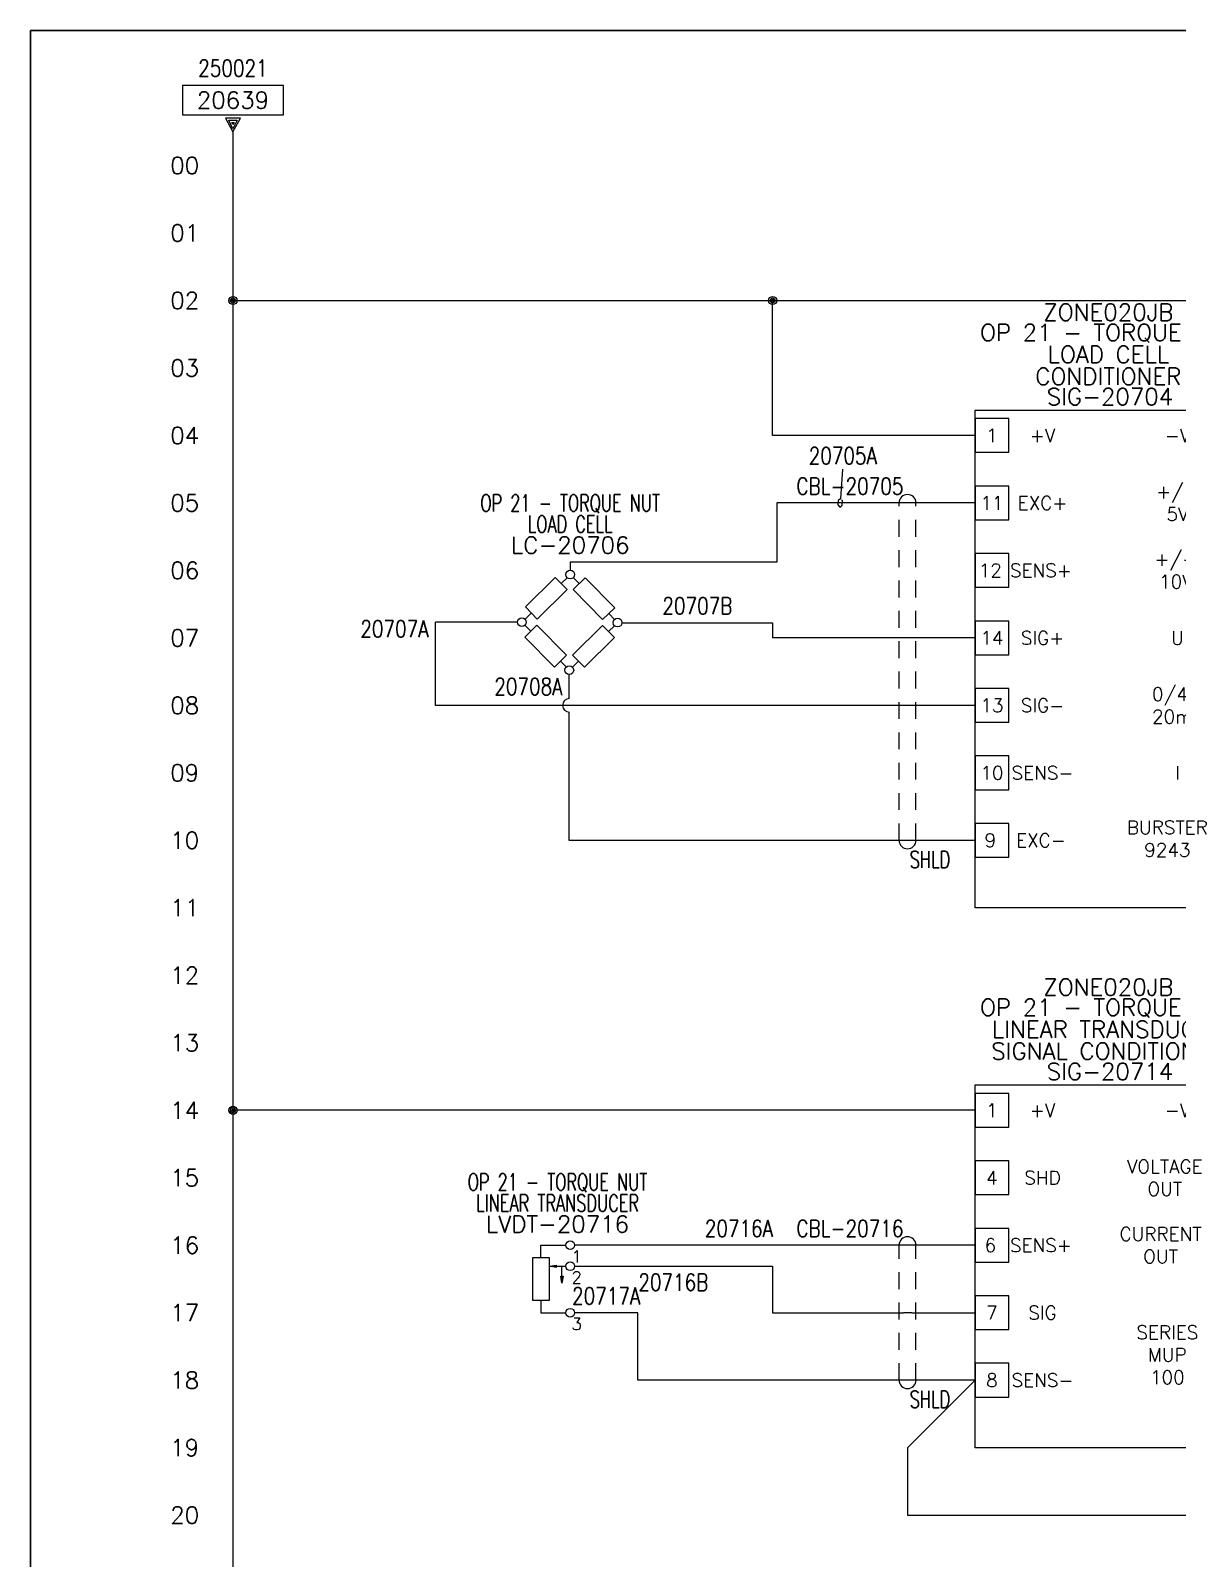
# Model space of a CAD drawing. Header units: inches. Extents: x 0 to 17, y 0 to 23.
# Drawn here: x 0 to 8.5, y 11.68 to 23 of the extents above; entities that cross this region are included whole.
import ezdxf
from ezdxf.enums import TextEntityAlignment as Align

# ---------------------------------------------------------------- set-up
doc = ezdxf.new("R2010")
doc.units = ezdxf.units.IN
doc.header["$MEASUREMENT"] = 0
doc.linetypes.add('HIDDEN2', pattern=[0.1875, 0.125, -0.0625])
for name, color, linetype, lineweight in [('DESC', 1, 'Continuous', 5), ('LINK', 9, 'HIDDEN2', 5), ('LOC', 8, 'Continuous', 5), ('MISC', 2, 'Continuous', 5), ('SYMS', 7, 'Continuous', 5), ('TAGS', 2, 'Continuous', 5), ('TERMS', 2, 'Continuous', 5), ('Title_Block_Info', 2, 'Continuous', 5), ('WIRENO', 1, 'Continuous', 5), ('WIRES', 7, 'Continuous', 5), ('XREF', 1, 'Continuous', 5)]:
    doc.layers.add(name, color=color, linetype=linetype, lineweight=lineweight)
doc.layers.add('WIRENO_DEST', color=1, linetype='Continuous')
doc.styles.get("Standard").update_dxf_attribs({"font": 'romans.shx'})
doc.styles.add('WD', font='romans.shx')
doc.dimstyles.get("Standard").update_dxf_attribs({"dimtxt": 0.18, "dimasz": 0.18, "dimexe": 0.18, "dimexo": 0.0625, "dimgap": 0.09, "dimtad": 0, "dimtih": 1, "dimtoh": 1, "dimdec": 4, "dimzin": 0, "dimdsep": 46, "dimtxsty": 'Standard', "dimcen": 0.09, "dimadec": 0, "dimazin": 0, "dimtfac": 1, "dimtdec": 4, "dimtofl": 0, "dimtmove": 0, "dimatfit": 3, "dimfxl": 0, "dimtolj": 1, "dimtzin": 0, "dimarcsym": 0})

# ---------------------------------------------------------------- blocks, each defined once
blk = doc.blocks.new('WD_MLRH')
at = {"color": 2, "style": 'WD'}
blk.add_attdef('RUNGFIRST', text='', height=0.125, dxfattribs=at).set_placement((-0.25, 0), align=Align.MIDDLE_RIGHT)
at = {"style": 'WD', "flags": 1}
for tag, p in [('RUNGHORV', (-0.25, -0.127)), ('RUNGDIST', (-0.25, -0.2)), ('RUNGCNT', (-0.25, -0.237)), ('RUNGINC', (-0.25, -0.163)), ('WIRE-START', (-0.25, -0.356)), ('WIREMODE', (-0.25, -0.281)), ('WIREFMT', (-0.25, -0.321)), ('WIRE-GSUF', (-0.25, -0.396)), ('PH3SPACE', (-0.25, -0.437))]:
    blk.add_attdef(tag, text='', height=0.025, dxfattribs=at).set_placement(p, align=Align.RIGHT)
blk = doc.blocks.new('WDDOT')
for radius in [0.03, 0.0187, 0.00929]:
    blk.add_circle((0, 0), radius)
blk = doc.blocks.new('HA2D2')
for p, q in [((0.375, 0.344), (-0.375, 0.344)), ((-0.375, 0.344), (-0.375, 0.125)), ((0.375, 0.125), (0.375, 0.344)), ((-0.375, 0.125), (0.375, 0.125)), ((0.055, 0.102), (-0.055, 0.102)), ((-0.055, 0.102), (0, 0)), ((0, 0.023), (-0.031, 0.086)), ((-0.031, 0.086), (0.031, 0.086)), ((0, 0.055), (-0.008, 0.07)), ((-0.008, 0.07), (0.008, 0.07)), ((0, 0), (0.055, 0.102)), ((0.031, 0.086), (0, 0.023)), ((0.008, 0.07), (0, 0.055))]:
    blk.add_line(p, q)
at = {"style": 'WD', "width": 0.8, "flags": 8}
for tag, p in [('DESC1', (0, 0.722)), ('WIRENO', (0, 0.534))]:
    blk.add_attdef(tag, text='', height=0.125, dxfattribs=at).set_placement(p, align=Align.TOP_CENTER)
at = {"style": 'WD'}
blk.add_attdef('XREF', text='', height=0.125, dxfattribs=at).set_placement((0, 0.172), align=Align.CENTER)
at = {"style": 'WD', "flags": 1}
for tag, p in [('X8TERM01', (0, 0)), ('SIGCODE', (0.088, 0.066))]:
    blk.add_attdef(tag, p, '', height=0.01, dxfattribs=at)
blk = doc.blocks.new('HLC1_LOAD_CELL')
for p, q in [((-0.111, -0.021), (-0.333, -0.24)), ((-0.246, -0.33), (-0.023, -0.11)), ((-0.023, -0.11), (-0.111, -0.021)), ((-0.067, -0.066), (-0.023, -0.023)), ((0.066, -0.067), (0.021, -0.022)), ((0.11, -0.023), (0.021, -0.111)), ((0.021, -0.111), (0.24, -0.333)), ((0.33, -0.246), (0.11, -0.023)), ((-0.289, -0.285), (-0.335, -0.33)), ((-0.333, -0.24), (-0.246, -0.33)), ((0.24, -0.333), (0.33, -0.246)), ((0.285, -0.289), (0.328, -0.333)), ((-0.292, -0.419), (-0.336, -0.374)), ((-0.247, -0.375), (-0.336, -0.463)), ((-0.028, -0.598), (-0.247, -0.375)), ((0.24, -0.378), (0.017, -0.597)), ((0.328, -0.467), (0.24, -0.378)), ((0.284, -0.422), (0.328, -0.379)), ((-0.336, -0.463), (-0.117, -0.685)), ((0.105, -0.686), (0.328, -0.467)), ((-0.117, -0.685), (-0.028, -0.598)), ((-0.073, -0.642), (-0.029, -0.685)), ((0.061, -0.641), (0.016, -0.686)), ((0.017, -0.597), (0.105, -0.686))]:
    blk.add_line(p, q)
for centre in [(0, 0), (-0.358, -0.352), (0.351, -0.356), (-0.007, -0.708)]:
    blk.add_circle(centre, 0.0322)
at = {"style": 'WD', "width": 0.7}
for tag, p in [('INST', (0, 0.795)), ('LOC', (0, 0.625)), ('DESC1', (0, 0.469)), ('DESC2', (0, 0.312))]:
    blk.add_attdef(tag, text='', height=0.125, dxfattribs=at).set_placement(p, align=Align.CENTER)
at = {"style": 'WD'}
blk.add_attdef('TAG1', text='', height=0.125, dxfattribs=at).set_placement((0, 0.156), align=Align.CENTER)
for tag, p, flags in [('FAMILY', (0.205, 0.184), 9), ('X2TERM02', (0, 0.032), 1), ('X4TERM03', (-0.39, -0.352), 1), ('X1TERM01', (0.383, -0.356), 1), ('X8TERM04', (-0.007, -0.741), 1)]:
    blk.add_attdef(tag, p, '', height=0.01, dxfattribs=dict(at, flags=flags))
at = {"linetype": 'Continuous', "style": 'WD', "flags": 9}
for tag, p in [('MFG', (0.228, 0.12)), ('CAT', (0.23, 0.139)), ('ASSYCODE', (0.219, 0.094))]:
    blk.add_attdef(tag, text='', height=0.01, dxfattribs=at).set_placement(p, align=Align.CENTER)
at = {"style": 'WD', "width": 0.9}
blk.add_attdef('RATING2', text='', height=0.125, dxfattribs=at).set_placement((0, -0.875), align=Align.TOP_CENTER)
blk = doc.blocks.new('HMISC_CAT1_BURSTER_9243')
at = {"linetype": 'Continuous'}
for points in [[(-1, 0.188), (1, 0.188), (1, -3.5), (-1, -3.5)], [(-1, -0.125), (-0.75, -0.125), (-0.75, 0.125), (-1, 0.125)], [(0.75, -0.125), (1, -0.125), (1, 0.125), (0.75, 0.125)], [(-1, -0.625), (-0.75, -0.625), (-0.75, -0.375), (-1, -0.375)], [(0.75, -0.625), (1, -0.625), (1, -0.375), (0.75, -0.375)], [(-1, -1.125), (-0.75, -1.125), (-0.75, -0.875), (-1, -0.875)], [(0.75, -1.125), (1, -1.125), (1, -0.875), (0.75, -0.875)], [(-1, -1.625), (-0.75, -1.625), (-0.75, -1.375), (-1, -1.375)], [(0.75, -1.625), (1, -1.625), (1, -1.375), (0.75, -1.375)], [(-1, -2.125), (-0.75, -2.125), (-0.75, -1.875), (-1, -1.875)], [(0.75, -2.125), (1, -2.125), (1, -1.875), (0.75, -1.875)], [(-1, -2.625), (-0.75, -2.625), (-0.75, -2.375), (-1, -2.375)], [(0.75, -2.625), (1, -2.625), (1, -2.375), (0.75, -2.375)], [(-1, -3.125), (-0.75, -3.125), (-0.75, -2.875), (-1, -2.875)]]:
    blk.add_lwpolyline(points, close=True, dxfattribs=at)
at = {"linetype": 'Continuous', "char_height": 0.1, "attachment_point": 5}
for s, insert, width in [('1', (-0.875, 0), 0.259), ('+V', (-0.5, 0), 0.259), ('-V', (0.5, 0), 0.259), ('2', (0.875, 0), 0.259), ('11', (-0.875, -0.5), 0.25), ('EXC+', (-0.5, -0.5), 0.25), ('+/-\\P5V', (0.5, -0.5), 0.25), ('7', (0.875, -0.5), 0.25), ('+/-\\P10V', (0.488, -1), 0.25), ('12', (-0.887, -1), 0.25), ('SENS+', (-0.512, -1), 0.25), ('6', (0.863, -1), 0.25), ('14', (-0.875, -1.5), 0.25), ('SIG+', (-0.5, -1.5), 0.25), ('U', (0.5, -1.5), 0.25), ('5', (0.875, -1.5), 0.25), ('0/4-\\P20mA', (0.5, -2), 0.259), ('13', (-0.875, -2), 0.259), ('SIG-', (-0.5, -2), 0.259), ('4', (0.875, -2), 0.259), ('10', (-0.875, -2.5), 0.25), ('SENS-', (-0.5, -2.5), 0.25), ('I', (0.5, -2.5), 0.25), ('3', (0.875, -2.5), 0.25), ('BURSTER\\P9243', (0.425, -2.988), 0.25), ('9', (-0.887, -3), 0.25), ('EXC-', (-0.512, -3), 0.25)]:
    blk.add_mtext(s, dxfattribs=dict(at, insert=insert, width=width))
at = {"style": 'WD'}
for tag, p in [('INST', (-0.012, 1.013)), ('LOC', (-0.012, 0.85)), ('DESC1', (-0.012, 0.7)), ('DESC2', (-0.012, 0.538)), ('DESC3', (-0.012, 0.375)), ('TAG1', (0, 0.225))]:
    blk.add_attdef(tag, text='', height=0.125, dxfattribs=at).set_placement(p, align=Align.CENTER)
at = {"style": 'WD', "flags": 1}
for tag, p, height in [('X4TERM01', (-1, 0), 0.005), ('X1TERM25', (1, 0), 0.005), ('X4TERM02', (-1, -0.5), 0.005), ('X1TERM26', (1, -0.5), 0.005), ('X4TERM03', (-1, -1), 0.005), ('FAMILY', (-0.075, -0.975), 0.01), ('X1TERM27', (1, -1), 0.005), ('MFG', (-0.037, -1.238), 0.01), ('ASSYCODE', (-0.3, -1.45), 0.01), ('CAT', (-0.162, -1.438), 0.01), ('X4TERM04', (-1, -1.5), 0.005), ('X1TERM28', (1, -1.5), 0.005), ('X4TERM05', (-1, -2), 0.005), ('X1TERM29', (1, -2), 0.005), ('X4TERM05', (-1, -2.5), 0.005), ('X1TERM30', (1, -2.5), 0.005), ('X4TERM06', (-1, -3), 0.005)]:
    blk.add_attdef(tag, p, '', height=height, dxfattribs=at)
blk = doc.blocks.new('HW01_1')
blk.add_line((0.031, 0), (-0.031, 0))
blk.add_arc((0, 0), 0.0625, 360, 180)
at = {"style": 'WD', "width": 0.7, "flags": 1}
for tag, p in [('INST', (0, 0.396)), ('LOC', (0, 0.227))]:
    blk.add_attdef(tag, text='', height=0.125, dxfattribs=at).set_placement(p, align=Align.CENTER)
for tag, p in [('X2TERMDESC02', (0.016, 0.109)), ('XREF', (0.078, -0.3)), ('DESC1', (0.078, -0.459)), ('DESC2', (0.078, -0.621))]:
    blk.add_attdef(tag, p, '', height=0.125, dxfattribs=at)
at = {"style": 'WD', "width": 0.8}
blk.add_attdef('TAG1', text='', height=0.125, dxfattribs=at).set_placement((-0.031, 0.062), align=Align.RIGHT)
at = {"style": 'WD', "flags": 9}
blk.add_attdef('FAMILY', text='', height=0.01, dxfattribs=at).set_placement((0.023, 0.118), align=Align.CENTER)
at = {"style": 'WD', "width": 0.8}
blk.add_attdef('RATING1', (0.094, 0.062), '', height=0.125, dxfattribs=at)
at = {"style": 'WD'}
for tag, p in [('X8LINKL', (-0.062, 0)), ('X8LINKR', (0.062, 0))]:
    blk.add_attdef(tag, p, '', height=0.01, dxfattribs=at)
at = {"style": 'WD', "flags": 1}
for tag, p in [('X4TERM01', (-0.031, 0)), ('X2TERM02', (0, 0.062)), ('X1TERM01', (0.031, 0)), ('WD_NOTJUMPERED', (0.097, 0.062))]:
    blk.add_attdef(tag, p, '', height=0.01, dxfattribs=at)
at = {"linetype": 'Continuous', "style": 'WD', "flags": 9}
blk.add_attdef('ASSYCODE', text='', height=0.01, dxfattribs=at).set_placement((0.029, 0.042), align=Align.CENTER)
at = {"style": 'WD', "width": 0.8, "flags": 1}
blk.add_attdef('MFG', text='', height=0.0938, dxfattribs=at).set_placement((-0.125, -0.031), align=Align.TOP_RIGHT)
blk.add_attdef('CAT', text='', height=0.0938, dxfattribs=at).set_placement((0.031, -0.031), align=Align.TOP_LEFT)
blk = doc.blocks.new('HW02_B')
blk.add_line((0.031, 0), (-0.031, 0))
at = {"style": 'WD', "width": 0.7, "flags": 1}
for tag, p in [('INST', (0, 0.349)), ('LOC', (0, 0.18))]:
    blk.add_attdef(tag, text='', height=0.125, dxfattribs=at).set_placement(p, align=Align.CENTER)
at = {"style": 'WD', "width": 0.8}
blk.add_attdef('TAG2', text='', height=0.125, dxfattribs=at).set_placement((-0.031, 0.031), align=Align.RIGHT)
at = {"style": 'WD'}
for tag, p in [('X2LINK', (0, 0.125)), ('X8LINK', (0, -0.125))]:
    blk.add_attdef(tag, p, '', height=0.01, dxfattribs=at)
at = {"style": 'WD', "flags": 9}
blk.add_attdef('FAMILY', text='', height=0.01, dxfattribs=at).set_placement((0.023, 0.118), align=Align.CENTER)
at = {"style": 'WD', "width": 0.8}
blk.add_attdef('RATING1', (0.094, 0.031), '', height=0.125, dxfattribs=at)
at = {"style": 'WD', "flags": 1}
for tag, p in [('X4TERM01', (-0.031, 0)), ('X1TERM01', (0.031, 0))]:
    blk.add_attdef(tag, p, '', height=0.01, dxfattribs=at)
at = {"style": 'WD', "width": 0.7, "flags": 1}
for tag, p in [('XREF', (0.109, -0.175)), ('DESC1', (0.109, -0.334)), ('DESC2', (0.109, -0.496))]:
    blk.add_attdef(tag, p, '', height=0.125, dxfattribs=at)
blk = doc.blocks.new('HW02_1')
blk.add_line((0.031, 0), (-0.031, 0))
blk.add_arc((0, 0), 0.0625, 180, 0)
at = {"style": 'WD', "width": 0.7, "flags": 1}
for tag, p in [('INST', (0, 0.349)), ('LOC', (0, 0.18))]:
    blk.add_attdef(tag, text='', height=0.125, dxfattribs=at).set_placement(p, align=Align.CENTER)
at = {"style": 'WD', "width": 0.8}
blk.add_attdef('TAG2', text='', height=0.125, dxfattribs=at).set_placement((-0.031, 0.031), align=Align.RIGHT)
at = {"style": 'WD', "flags": 9}
blk.add_attdef('FAMILY', text='', height=0.01, dxfattribs=at).set_placement((0.023, 0.118), align=Align.CENTER)
at = {"style": 'WD'}
for tag, p, width in [('RATING1', (0.094, 0.031), 0.8), ('X8TERMDESC02', (0.016, -0.204), 0.7)]:
    blk.add_attdef(tag, p, '', height=0.125, dxfattribs=dict(at, width=width))
for tag, p in [('X2LINKL', (-0.063, 0)), ('X2LINKR', (0.062, 0))]:
    blk.add_attdef(tag, p, '', height=0.01, dxfattribs=at)
at = {"style": 'WD', "flags": 1}
for tag, p in [('X4TERM01', (-0.031, 0)), ('X1TERM01', (0.031, 0)), ('X8TERM02', (0, -0.063)), ('WD_NOTJUMPERED', (0.097, -0.063))]:
    blk.add_attdef(tag, p, '', height=0.01, dxfattribs=at)
at = {"style": 'WD', "width": 0.7, "flags": 1}
for tag, p in [('XREF', (0.016, -0.363)), ('DESC1', (0.016, -0.521)), ('DESC2', (0.016, -0.684))]:
    blk.add_attdef(tag, p, '', height=0.125, dxfattribs=at)
blk = doc.blocks.new('HMISC_CAT1_MUP_SERIES_100')
at = {"linetype": 'Continuous'}
for points in [[(-1, 0.188), (1, 0.188), (1, -2.5), (-1, -2.5)], [(-1, -0.125), (-0.75, -0.125), (-0.75, 0.125), (-1, 0.125)], [(0.75, -0.125), (1, -0.125), (1, 0.125), (0.75, 0.125)], [(-1, -0.625), (-0.75, -0.625), (-0.75, -0.375), (-1, -0.375)], [(0.75, -0.625), (1, -0.625), (1, -0.375), (0.75, -0.375)], [(-1, -1.125), (-0.75, -1.125), (-0.75, -0.875), (-1, -0.875)], [(0.75, -1.125), (1, -1.125), (1, -0.875), (0.75, -0.875)], [(-1, -1.625), (-0.75, -1.625), (-0.75, -1.375), (-1, -1.375)], [(-1, -2.125), (-0.75, -2.125), (-0.75, -1.875), (-1, -1.875)]]:
    blk.add_lwpolyline(points, close=True, dxfattribs=at)
at = {"linetype": 'Continuous', "char_height": 0.1, "attachment_point": 5}
for s, insert, width in [('1', (-0.875, 0), 0.259), ('+V', (-0.5, 0), 0.259), ('-V', (0.5, 0), 0.259), ('2', (0.875, 0), 0.259), ('4', (-0.875, -0.5), 0.25), ('SHD', (-0.5, -0.5), 0.25), ('VOLTAGE OUT', (0.406, -0.5), 0.25), ('9', (0.875, -0.5), 0.25), ('CURRENT\\POUT', (0.375, -1), 0.25), ('6', (-0.887, -1), 0.25), ('SENS+', (-0.512, -1), 0.25), ('10', (0.863, -1), 0.25), ('7', (-0.875, -1.5), 0.25), ('SIG', (-0.5, -1.5), 0.25), ('SERIES MUP 100', (0.425, -1.812), 0.25), ('8', (-0.875, -2), 0.259), ('SENS-', (-0.5, -2), 0.259)]:
    blk.add_mtext(s, dxfattribs=dict(at, insert=insert, width=width))
at = {"style": 'WD'}
for tag, p in [('INST', (-0.012, 1.013)), ('LOC', (-0.012, 0.85)), ('DESC1', (-0.012, 0.7)), ('DESC2', (-0.012, 0.538)), ('DESC3', (-0.012, 0.375)), ('TAG1', (0, 0.225))]:
    blk.add_attdef(tag, text='', height=0.125, dxfattribs=at).set_placement(p, align=Align.CENTER)
at = {"style": 'WD', "flags": 1}
for tag, p, height in [('X4TERM01', (-1, 0), 0.005), ('X1TERM25', (1, 0), 0.005), ('X4TERM02', (-1, -0.5), 0.005), ('X1TERM26', (1, -0.5), 0.005), ('X4TERM03', (-1, -1), 0.005), ('FAMILY', (-0.075, -0.975), 0.01), ('X1TERM27', (1, -1), 0.005), ('MFG', (-0.037, -1.238), 0.01), ('ASSYCODE', (-0.3, -1.45), 0.01), ('CAT', (-0.162, -1.438), 0.01), ('X4TERM04', (-1, -1.5), 0.005), ('X4TERM05', (-1, -2), 0.005)]:
    blk.add_attdef(tag, p, '', height=height, dxfattribs=at)
blk = doc.blocks.new('TB_P')
at = {"color": 5, "linetype": 'Continuous'}
blk.add_lwpolyline([(0, 0), (17, 0), (17, 23), (0, 23)], close=True, dxfattribs=at)
at = {"color": 2, "linetype": 'Continuous', "style": 'WD', "flags": 1}
for tag, p in [('REV1_NO', (1.734, 3.29)), ('REV1_BY', (7.303, 3.29)), ('REV1_DATE', (9.562, 3.29)), ('REV2_NO', (1.734, 3.04)), ('REV2_BY', (7.303, 3.04)), ('REV2_DATE', (9.562, 3.04)), ('REV3_NO', (1.734, 2.79)), ('REV3_BY', (7.303, 2.79)), ('REV3_DATE', (9.562, 2.79)), ('REV4_NO', (1.734, 2.54)), ('REV4_BY', (7.303, 2.54)), ('REV4_DATE', (9.562, 2.54)), ('REV5_NO', (1.734, 2.29)), ('REV5_BY', (7.303, 2.29)), ('REV5_DATE', (9.562, 2.29)), ('REV6_NO', (1.734, 2.04)), ('REV6_BY', (7.303, 2.04)), ('REV6_DATE', (9.562, 2.04)), ('REV7_NO', (1.734, 1.79)), ('REV7_BY', (7.303, 1.79)), ('REV7_DATE', (9.562, 1.79)), ('REV8_NO', (1.734, 1.54)), ('REV8_BY', (7.303, 1.54)), ('REV8_DATE', (9.562, 1.54)), ('REV9_NO', (1.734, 1.29)), ('REV9_BY', (7.303, 1.29)), ('REV9_DATE', (9.562, 1.29))]:
    blk.add_attdef(tag, text='', height=0.15, dxfattribs=at).set_placement(p, align=Align.MIDDLE_CENTER)
for tag, p in [('REV1_CHANGE', (2.292, 3.29)), ('REV2_CHANGE', (2.292, 3.04)), ('REV3_CHANGE', (2.292, 2.79)), ('REV4_CHANGE', (2.292, 2.54)), ('REV5_CHANGE', (2.292, 2.29)), ('REV6_CHANGE', (2.292, 2.04)), ('REV7_CHANGE', (2.292, 1.79)), ('REV8_CHANGE', (2.292, 1.54)), ('REV9_CHANGE', (2.292, 1.29))]:
    blk.add_attdef(tag, text='', height=0.15, dxfattribs=at).set_placement(p, align=Align.MIDDLE_LEFT)
at = {"layer": 'Title_Block_Info', "ltscale": 0.1}
for tag, p in [('CUSTOMER', (6.842, 0.833)), ('JOB DESCRIPTION LINE', (6.842, 0.5)), ('DRAWING DESCRIPTION', (6.842, 0.167))]:
    blk.add_attdef(tag, text='', height=0.15, dxfattribs=at).set_placement(p, align=Align.MIDDLE_LEFT)
at = {"layer": 'Title_Block_Info', "ltscale": 0.1, "style": 'WD'}
for tag, p in [('JOB #', (12.752, 0.833)), ('SEC. NO.', (14.75, 0.833)), ('SHT. NO.', (16.312, 0.833)), ('NAME', (12.795, 0.5)), ('REV', (16.194, 0.5))]:
    blk.add_attdef(tag, text='', height=0.125, dxfattribs=at).set_placement(p, align=Align.MIDDLE_CENTER)
blk.add_attdef('DATE', text='', height=0.125, dxfattribs=at).set_placement((15.188, 0.5), align=Align.MIDDLE_RIGHT)
blk.add_attdef('FILE NUMBER', text='', height=0.125, dxfattribs=at).set_placement((12.591, 0.167), align=Align.MIDDLE_LEFT)
blk = doc.blocks.new('WD_WNH')
at = {"linetype": 'Continuous', "style": 'WD', "width": 0.8}
blk.add_attdef('WIRENO', text='', height=0.125, dxfattribs=at).set_placement((0, 0.0625), align=Align.CENTER)
blk = doc.blocks.new('WD_WNV')
at = {"linetype": 'Continuous', "style": 'WD', "width": 0.8}
blk.add_attdef('WIRENO', text='', height=0.125, dxfattribs=at).set_placement((-0.05, 0), align=Align.MIDDLE_RIGHT)
blk = doc.blocks.new('HMISC_CAT1_NOVATECHNIQUE_TRS75')
for p, q in [((-0.218, -0.094), (-0.218, 0)), ((-0.28, -0.094), (-0.28, -0.406)), ((-0.155, -0.094), (-0.28, -0.094)), ((-0.155, -0.406), (-0.155, -0.094)), ((-0.28, -0.406), (-0.155, -0.406)), ((-0.218, -0.406), (-0.218, -0.5))]:
    blk.add_line(p, q)
for centre in [(0, 0), (0, -0.156), (0, -0.5)]:
    blk.add_circle(centre, 0.0322)
at = {"layer": 'SYMS'}
for p, q in [((-0.218, 0), (-0.032, 0)), ((-0.218, -0.5), (-0.032, -0.5))]:
    blk.add_line(p, q, dxfattribs=at)
at = {"style": 'WD', "width": 0.7}
for tag, p in [('INST', (-0.094, 0.732)), ('LOC', (-0.094, 0.562)), ('DESC1', (-0.094, 0.406)), ('DESC2', (-0.094, 0.25))]:
    blk.add_attdef(tag, text='', height=0.125, dxfattribs=at).set_placement(p, align=Align.CENTER)
at = {"style": 'WD'}
blk.add_attdef('TAG1', text='', height=0.125, dxfattribs=at).set_placement((-0.094, 0.094), align=Align.CENTER)
for tag, p, flags in [('FAMILY', (0.111, 0.121), 9), ('X1TERM01', (0.032, 0), 1), ('X1TERM02', (0.032, -0.156), 1), ('X1TERM03', (0.032, -0.5), 1)]:
    blk.add_attdef(tag, p, '', height=0.01, dxfattribs=dict(at, flags=flags))
at = {"linetype": 'Continuous', "style": 'WD', "flags": 9}
for tag, p in [('ASSYCODE', (0.125, 0.031)), ('MFG', (0.134, 0.057)), ('CAT', (0.136, 0.077))]:
    blk.add_attdef(tag, text='', height=0.01, dxfattribs=at).set_placement(p, align=Align.CENTER)
at = {"linetype": 'Continuous', "style": 'WD', "flags": 8}
for tag, p in [('TERM01', (0.086, -0.038)), ('TERM02', (0.086, -0.194)), ('TERM03', (0.086, -0.538))]:
    blk.add_attdef(tag, text='', height=0.09, dxfattribs=at).set_placement(p, align=Align.TOP_RIGHT)
at = {"style": 'WD', "width": 0.9}
for tag, p in [('RATING1', (-0.094, -0.719)), ('RATING2', (-0.094, -0.844))]:
    blk.add_attdef(tag, text='', height=0.11, dxfattribs=at).set_placement(p, align=Align.MIDDLE)
at = {"layer": 'SYMS'}
for points in [[(-0.155, -0.156), (-0.031, -0.156)], [(-0.062, -0.28), (-0.062, -0.156)]]:
    blk.add_leader(points, dimstyle='Standard', override={"dimasz": 0.05, "dimgap": 0.09, "dimtad": 0, "dimldrblk": 'ClosedBlank'}, dxfattribs=at)

msp = doc.modelspace()

# ---------------------------------------------------------------- linework, layer by layer
at = {"layer": 'LINK'}
for points in [[(6.438, 17), (6.438, 19.5)], [(6.562, 17), (6.562, 19.5)], [(6.438, 13), (6.438, 14)], [(6.562, 13), (6.562, 14)]]:
    msp.add_lwpolyline(points, dxfattribs=at)
at = {"layer": 'WIRENO'}
msp.add_lwpolyline([(6.017, 19.749), (6.002, 19.531), (5.986, 19.517), (5.983, 19.486), (5.998, 19.469), (6.014, 19.484), (6.017, 19.515), (6.009, 19.523)], dxfattribs=at)
at = {"layer": 'WIRES'}
for p, q in [((1.5, 22.25), (1.5, 2.25)), ((1.5, 21), (13.188, 21)), ((5.5, 20), (5.5, 21)), ((7, 20), (5.5, 20)), ((5.531, 19.5), (5.531, 19.062)), ((6.469, 19.5), (5.531, 19.5)), ((7, 19.5), (6.531, 19.5)), ((4, 19.062), (4, 19.001)), ((5.531, 19.062), (4, 19.062)), ((3, 18), (3, 18.617)), ((3.61, 18.617), (3, 18.617)), ((4.383, 18.612), (5.5, 18.612)), ((5.5, 18.612), (5.5, 18.5)), ((6.469, 18.5), (5.5, 18.5)), ((7, 18.5), (6.531, 18.5)), ((3.993, 18.05), (3.993, 18.228)), ((6.469, 18), (3, 18)), ((7, 18), (6.531, 18)), ((3.993, 17), (3.993, 17.95)), ((6.469, 17), (3.993, 17)), ((7, 17), (6.531, 17)), ((7, 15), (1.5, 15)), ((6.469, 14), (4.032, 14)), ((7, 14), (6.531, 14)), ((4.032, 13.844), (5.5, 13.844)), ((5.5, 13.844), (5.5, 13.5)), ((4.5, 13.5), (4.032, 13.5)), ((4.5, 13), (4.5, 13.5)), ((5.5, 13.5), (6.469, 13.5)), ((6.531, 13.5), (7, 13.5)), ((6.469, 13), (4.5, 13)), ((7, 13), (6.5, 12.5)), ((7, 13), (6.531, 13)), ((6.5, 12.5), (6.5, 12)), ((6.5, 12), (9.969, 12))]:
    msp.add_line(p, q, dxfattribs=at)
msp.add_arc((3.993, 18), 0.05, 90, 270, dxfattribs=at)

# ---------------------------------------------------------------- block references
msp.add_blockref('TB_P', (0, 0))
msp.add_blockref('WD_MLRH', (1.5, 22)).add_auto_attribs({'RUNGFIRST': '00'})
at = {"layer": 'SYMS'}
ref = msp.add_blockref('HA2D2', (1.5, 22.25), dxfattribs=at)
ref.add_attrib('XREF', '20639', dxfattribs={"layer": 'XREF', "height": 0.125, "style": 'WD'}).set_placement((1.5, 22.422), align=Align.CENTER)
ref.add_attrib('WIRENO', '250021', dxfattribs={"layer": 'WIRENO_DEST', "height": 0.125, "style": 'WD', "width": 0.8, "flags": 8}).set_placement((1.5, 22.784), align=Align.TOP_CENTER)
for name, p in [('WDDOT', (1.5, 21)), ('WDDOT', (5.5, 21)), ('HW02_B', (6.5, 18.5)), ('HW02_B', (6.5, 18)), ('WDDOT', (1.5, 15)), ('HW02_B', (6.5, 13.5))]:
    msp.add_blockref(name, p, dxfattribs=at)
ref = msp.add_blockref('HMISC_CAT1_BURSTER_9243', (8, 20), dxfattribs=at)
ref.add_attrib('TAG1', 'SIG-20704', dxfattribs={"layer": 'TAGS', "height": 0.125, "style": 'WD'}).set_placement((8, 20.225), align=Align.CENTER)
ref.add_attrib('DESC1', 'OP 21 - TORQUE NUT', dxfattribs={"layer": 'DESC', "height": 0.125, "style": 'WD'}).set_placement((7.988, 20.7), align=Align.CENTER)
ref.add_attrib('DESC2', 'LOAD CELL', dxfattribs={"layer": 'DESC', "height": 0.125, "style": 'WD'}).set_placement((7.988, 20.538), align=Align.CENTER)
ref.add_attrib('DESC3', 'CONDITIONER', dxfattribs={"layer": 'DESC', "height": 0.125, "style": 'WD'}).set_placement((7.988, 20.375), align=Align.CENTER)
ref.add_attrib('LOC', 'ZONE020JB', dxfattribs={"layer": 'LOC', "height": 0.125, "style": 'WD'}).set_placement((7.988, 20.85), align=Align.CENTER)
ref = msp.add_blockref('HW01_1', (6.5, 19.5), dxfattribs=at)
ref.add_attrib('TAG1', 'CBL-20705', dxfattribs={"layer": 'TAGS', "height": 0.125, "style": 'WD', "width": 0.8}).set_placement((6.469, 19.562), align=Align.RIGHT)
ref = msp.add_blockref('HLC1_LOAD_CELL', (4, 18.969), dxfattribs=at)
ref.add_attrib('TAG1', 'LC-20706', dxfattribs={"layer": 'TAGS', "height": 0.125, "style": 'WD'}).set_placement((4, 19.125), align=Align.CENTER)
ref.add_attrib('DESC1', 'OP 21 - TORQUE NUT', dxfattribs={"layer": 'DESC', "height": 0.125, "style": 'WD', "width": 0.7}).set_placement((4, 19.437), align=Align.CENTER)
ref.add_attrib('DESC2', 'LOAD CELL', dxfattribs={"layer": 'DESC', "height": 0.125, "style": 'WD', "width": 0.7}).set_placement((4, 19.281), align=Align.CENTER)
ref = msp.add_blockref('HW02_1', (6.5, 17), dxfattribs=at)
ref.add_attrib('X8TERMDESC02', 'SHLD', (6.516, 16.796), dxfattribs={"layer": 'MISC', "height": 0.125, "style": 'WD', "width": 0.7})
ref = msp.add_blockref('HMISC_CAT1_MUP_SERIES_100', (8, 15), dxfattribs=at)
ref.add_attrib('TAG1', 'SIG-20714', dxfattribs={"layer": 'TAGS', "height": 0.125, "style": 'WD'}).set_placement((8, 15.225), align=Align.CENTER)
ref.add_attrib('LOC', 'ZONE020JB', dxfattribs={"layer": 'LOC', "height": 0.125, "style": 'WD'}).set_placement((7.988, 15.85), align=Align.CENTER)
ref.add_attrib('DESC3', 'SIGNAL CONDITIONER', dxfattribs={"layer": 'DESC', "height": 0.125, "style": 'WD'}).set_placement((7.988, 15.375), align=Align.CENTER)
ref.add_attrib('DESC2', 'LINEAR TRANSDUCER', dxfattribs={"layer": 'DESC', "height": 0.125, "style": 'WD'}).set_placement((7.988, 15.537), align=Align.CENTER)
ref.add_attrib('DESC1', 'OP 21 - TORQUE NUT', dxfattribs={"layer": 'DESC', "height": 0.125, "style": 'WD'}).set_placement((7.988, 15.7), align=Align.CENTER)
ref = msp.add_blockref('HMISC_CAT1_NOVATECHNIQUE_TRS75', (4, 14), dxfattribs=at)
ref.add_attrib('TERM03', '3', dxfattribs={"layer": 'TERMS', "linetype": 'Continuous', "height": 0.09, "style": 'WD', "flags": 8}).set_placement((4.086, 13.462), align=Align.TOP_RIGHT)
ref.add_attrib('TAG1', 'LVDT-20716', dxfattribs={"layer": 'TAGS', "height": 0.125, "style": 'WD'}).set_placement((3.906, 14.094), align=Align.CENTER)
ref.add_attrib('DESC2', 'LINEAR TRANSDUCER', dxfattribs={"layer": 'DESC', "height": 0.125, "style": 'WD', "width": 0.7}).set_placement((3.906, 14.25), align=Align.CENTER)
ref.add_attrib('DESC1', 'OP 21 - TORQUE NUT', dxfattribs={"layer": 'DESC', "height": 0.125, "style": 'WD', "width": 0.7}).set_placement((3.906, 14.406), align=Align.CENTER)
ref.add_attrib('TERM01', '1', dxfattribs={"layer": 'TERMS', "linetype": 'Continuous', "height": 0.09, "style": 'WD', "flags": 8}).set_placement((4.086, 13.962), align=Align.TOP_RIGHT)
ref.add_attrib('TERM02', '2', dxfattribs={"layer": 'TERMS', "linetype": 'Continuous', "height": 0.09, "style": 'WD', "flags": 8}).set_placement((4.086, 13.806), align=Align.TOP_RIGHT)
ref = msp.add_blockref('HW01_1', (6.5, 14), dxfattribs=at)
ref.add_attrib('TAG1', 'CBL-20716', dxfattribs={"layer": 'TAGS', "height": 0.125, "style": 'WD', "width": 0.8}).set_placement((6.469, 14.062), align=Align.RIGHT)
ref = msp.add_blockref('HW02_1', (6.5, 13), dxfattribs=at)
ref.add_attrib('X8TERMDESC02', 'SHLD', (6.516, 12.796), dxfattribs={"layer": 'MISC', "height": 0.125, "style": 'WD', "width": 0.7})
at = {"layer": 'WIRENO'}
ref = msp.add_blockref('WD_WNH', (6, 19.5), dxfattribs=at)
ref.add_attrib('WIRENO', '20705A', dxfattribs={"linetype": 'Continuous', "height": 0.125, "style": 'WD', "width": 0.8}).set_placement((6.02, 19.787), align=Align.CENTER)
ref = msp.add_blockref('WD_WNH', (4.942, 18.612), dxfattribs=at)
ref.add_attrib('WIRENO', '20707B', dxfattribs={"linetype": 'Continuous', "height": 0.125, "style": 'WD', "width": 0.8}).set_placement((4.942, 18.675), align=Align.CENTER)
ref = msp.add_blockref('WD_WNV', (3, 18.567), dxfattribs=at)
ref.add_attrib('WIRENO', '20707A', dxfattribs={"linetype": 'Continuous', "height": 0.125, "style": 'WD', "width": 0.8}).set_placement((2.95, 18.567), align=Align.MIDDLE_RIGHT)
ref = msp.add_blockref('WD_WNV', (3.993, 18.139), dxfattribs=at)
ref.add_attrib('WIRENO', '20708A', dxfattribs={"linetype": 'Continuous', "height": 0.125, "style": 'WD', "width": 0.8}).set_placement((3.943, 18.139), align=Align.MIDDLE_RIGHT)
ref = msp.add_blockref('WD_WNH', (5.25, 14), dxfattribs=at)
ref.add_attrib('WIRENO', '20716A', dxfattribs={"linetype": 'Continuous', "height": 0.125, "style": 'WD', "width": 0.8}).set_placement((5.25, 14.062), align=Align.CENTER)
ref = msp.add_blockref('WD_WNH', (4.766, 13.844), dxfattribs=at)
ref.add_attrib('WIRENO', '20716B', dxfattribs={"linetype": 'Continuous', "height": 0.125, "style": 'WD', "width": 0.8}).set_placement((4.764, 13.663), align=Align.CENTER)
ref = msp.add_blockref('WD_WNH', (4.266, 13.5), dxfattribs=at)
ref.add_attrib('WIRENO', '20717A', dxfattribs={"linetype": 'Continuous', "height": 0.125, "style": 'WD', "width": 0.8}).set_placement((4.266, 13.562), align=Align.CENTER)

# ---------------------------------------------------------------- texts
at = {"color": 2, "style": 'WD'}
for s, p in [('01', (1.25, 21.5)), ('02', (1.25, 21)), ('03', (1.25, 20.5)), ('04', (1.25, 20)), ('05', (1.25, 19.5)), ('06', (1.25, 19)), ('07', (1.25, 18.5)), ('08', (1.25, 18)), ('09', (1.25, 17.5)), ('10', (1.25, 17)), ('11', (1.25, 16.5)), ('12', (1.25, 16)), ('13', (1.25, 15.5)), ('14', (1.25, 15)), ('15', (1.25, 14.5)), ('16', (1.25, 14)), ('17', (1.25, 13.5)), ('18', (1.25, 13)), ('19', (1.25, 12.5)), ('20', (1.25, 12))]:
    msp.add_text(s, height=0.125, dxfattribs=at).set_placement(p, align=Align.MIDDLE_RIGHT)

doc.saveas('drawing.dxf')
